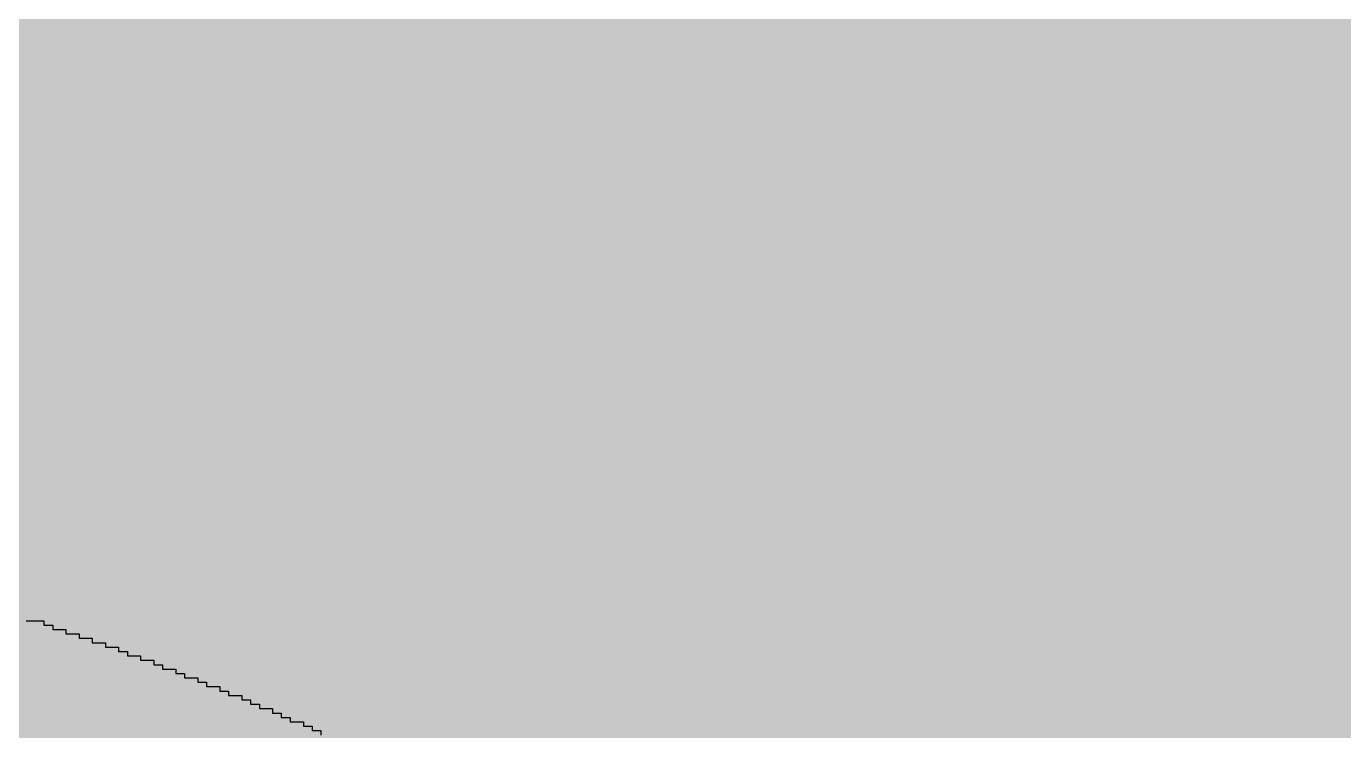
# Model space of a CAD drawing. Header units: inches. Extents: x -0.03 to 9.71, y 0.01 to 4.44.
# Drawn here: x 0.273 to 0.3982, y 0.7908 to 0.8578 of the extents above; entities that cross this region are included whole.
import ezdxf

# ---------------------------------------------------------------- set-up
doc = ezdxf.new("R2010")
doc.units = ezdxf.units.IN
doc.header["$MEASUREMENT"] = 0
for name, color, linetype in [('Bottom Layer', 5, 'Continuous'), ('Bottom Solder', 6, 'Continuous'), ('Drill Drawing', 1, 'Continuous'), ('Layer 1', 16, 'Continuous'), ('Layer 2', 76, 'Continuous'), ('Top Layer', 1, 'Continuous'), ('Top Overlay', 2, 'Continuous'), ('Via Holes', 16, 'Continuous')]:
    doc.layers.add(name, color=color, linetype=linetype)

msp = doc.modelspace()

# ---------------------------------------------------------------- hatches: boundary and pattern name
at = {"layer": 'Bottom Layer'}
h = msp.add_hatch(color=5, dxfattribs=at)
edge = h.paths.add_edge_path()
edge.add_arc((0.36535, 0.8311), 0.02362, 0, 360)
at = {"layer": 'Bottom Solder'}
msp.add_hatch(color=6, dxfattribs=at).paths.add_polyline_path([(0.02514, 0.77), (4.30557, 0.77), (4.30557, 0.97638), (0.02514, 0.97638)])
at = {"layer": 'Layer 1'}
h = msp.add_hatch(color=16, dxfattribs=at)
edge = h.paths.add_edge_path()
edge.add_arc((0.36535, 0.8311), 0.02362, 0, 360)
at = {"layer": 'Layer 2'}
h = msp.add_hatch(color=76, dxfattribs=at)
edge = h.paths.add_edge_path()
edge.add_arc((0.36535, 0.8311), 0.02362, 0, 360)
at = {"layer": 'Top Layer'}
h = msp.add_hatch(color=1, dxfattribs=at)
edge = h.paths.add_edge_path()
edge.add_arc((0.36535, 0.8311), 0.02362, 0, 360)
at = {"layer": 'Via Holes'}
h = msp.add_hatch(color=7, dxfattribs=at)
edge = h.paths.add_edge_path()
edge.add_arc((0.36535, 0.8311), 0.01378, 0, 360)

# ---------------------------------------------------------------- linework, layer by layer
at = {"layer": 'Drill Drawing', "const_width": 0.002}
for points in [[(0.35535, 0.8411), (0.37535, 0.8411)], [(0.35535, 0.8411), (0.36535, 0.8211)], [(0.36535, 0.8211), (0.37535, 0.8411)]]:
    msp.add_lwpolyline(points, dxfattribs=at)
at = {"layer": 'Drill Drawing', "const_width": 0.001}
for points in [[(0.35485, 0.8411, 1), (0.35585, 0.8411, 1)], [(0.35485, 0.8411, 1), (0.35585, 0.8411, 1)], [(0.37485, 0.8411, 1), (0.37585, 0.8411, 1)], [(0.37485, 0.8411, 1), (0.37585, 0.8411, 1)], [(0.36485, 0.8211, 1), (0.36585, 0.8211, 1)], [(0.36485, 0.8211, 1), (0.36585, 0.8211, 1)]]:
    msp.add_lwpolyline(points, format="xyb", close=True, dxfattribs=at)
at = {"layer": 'Top Overlay'}
for p, q in [((0.27297, 0.80126), (0.27464, 0.80126)), ((0.27464, 0.80126), (0.27464, 0.80084)), ((0.27464, 0.80084), (0.27548, 0.80084)), ((0.27548, 0.80084), (0.27548, 0.80043)), ((0.27548, 0.80043), (0.27673, 0.80043)), ((0.27673, 0.80043), (0.27673, 0.80001)), ((0.27673, 0.80001), (0.27799, 0.80001)), ((0.27799, 0.80001), (0.27799, 0.79959)), ((0.27799, 0.79959), (0.27924, 0.79959)), ((0.27924, 0.79959), (0.27924, 0.79917)), ((0.27924, 0.79917), (0.2805, 0.79917)), ((0.2805, 0.79917), (0.2805, 0.79875)), ((0.2805, 0.79875), (0.28175, 0.79875)), ((0.28175, 0.79875), (0.28175, 0.79833)), ((0.28175, 0.79833), (0.28259, 0.79833)), ((0.28259, 0.79833), (0.28259, 0.79792)), ((0.28259, 0.79792), (0.28384, 0.79792)), ((0.28384, 0.79792), (0.28384, 0.7975)), ((0.28384, 0.7975), (0.28509, 0.7975)), ((0.28509, 0.7975), (0.28509, 0.79708)), ((0.28509, 0.79708), (0.28593, 0.79708)), ((0.28593, 0.79708), (0.28593, 0.79666)), ((0.28593, 0.79666), (0.28719, 0.79666)), ((0.28719, 0.79666), (0.28719, 0.79624)), ((0.28719, 0.79624), (0.28802, 0.79624)), ((0.28802, 0.79624), (0.28802, 0.79583)), ((0.28802, 0.79583), (0.28928, 0.79583)), ((0.28928, 0.79583), (0.28928, 0.79541)), ((0.28928, 0.79541), (0.29011, 0.79541)), ((0.29011, 0.79541), (0.29011, 0.79499)), ((0.29011, 0.79499), (0.29137, 0.79499)), ((0.29137, 0.79499), (0.29137, 0.79457)), ((0.29137, 0.79457), (0.29221, 0.79457)), ((0.29221, 0.79457), (0.29221, 0.79415)), ((0.29221, 0.79415), (0.29346, 0.79415)), ((0.29346, 0.79415), (0.29346, 0.79374)), ((0.29346, 0.79374), (0.2943, 0.79374)), ((0.2943, 0.79374), (0.2943, 0.79331)), ((0.2943, 0.79331), (0.29513, 0.79331)), ((0.29513, 0.79331), (0.29513, 0.7929)), ((0.29513, 0.7929), (0.29639, 0.7929)), ((0.29639, 0.7929), (0.29639, 0.79248)), ((0.29639, 0.79248), (0.29722, 0.79248)), ((0.29722, 0.79248), (0.29722, 0.79206)), ((0.29722, 0.79206), (0.29806, 0.79206)), ((0.29806, 0.79206), (0.29806, 0.79165)), ((0.29806, 0.79165), (0.29932, 0.79165)), ((0.29932, 0.79165), (0.29932, 0.79122)), ((0.29932, 0.79122), (0.30015, 0.79122)), ((0.30015, 0.79122), (0.30015, 0.79081)), ((0.30015, 0.79081), (0.30099, 0.79081)), ((0.30099, 0.79081), (0.30099, 0.79039))]:
    msp.add_line(p, q, dxfattribs=at)
for points, const_width in [([(0.33796, 0.83656), (0.33796, 0.95856)], 0.01), ([(0.05843, 0.83656), (0.33796, 0.83656)], 0.01), ([(0.27046, 0.8021), (0.27172, 0.8021)], 0.005), ([(0.27172, 0.80168), (0.27172, 0.8021)], 0.005), ([(0.27172, 0.80168), (0.27297, 0.80168)], 0.005), ([(0.27297, 0.80126), (0.27297, 0.80168)], 0.005), ([(0.27297, 0.80126), (0.27464, 0.80126)], 0.005), ([(0.27464, 0.80084), (0.27464, 0.80126)], 0.005), ([(0.27464, 0.80084), (0.27548, 0.80084)], 0.005), ([(0.27548, 0.80043), (0.27548, 0.80084)], 0.005), ([(0.27548, 0.80043), (0.27673, 0.80043)], 0.005), ([(0.27673, 0.80001), (0.27673, 0.80043)], 0.005), ([(0.27673, 0.80001), (0.27799, 0.80001)], 0.005), ([(0.27799, 0.79959), (0.27799, 0.80001)], 0.005), ([(0.27799, 0.79959), (0.27924, 0.79959)], 0.005), ([(0.27924, 0.79917), (0.27924, 0.79959)], 0.005), ([(0.27924, 0.79917), (0.2805, 0.79917)], 0.005), ([(0.2805, 0.79875), (0.2805, 0.79917)], 0.005), ([(0.2805, 0.79875), (0.28175, 0.79875)], 0.005), ([(0.28175, 0.79833), (0.28175, 0.79875)], 0.005), ([(0.28175, 0.79833), (0.28259, 0.79833)], 0.005), ([(0.28259, 0.79792), (0.28259, 0.79833)], 0.005), ([(0.28259, 0.79792), (0.28384, 0.79792)], 0.005), ([(0.28384, 0.7975), (0.28384, 0.79792)], 0.005), ([(0.28384, 0.7975), (0.28509, 0.7975)], 0.005), ([(0.28509, 0.79708), (0.28509, 0.7975)], 0.005), ([(0.28509, 0.79708), (0.28593, 0.79708)], 0.005), ([(0.28593, 0.79666), (0.28593, 0.79708)], 0.005), ([(0.28593, 0.79666), (0.28719, 0.79666)], 0.005), ([(0.28719, 0.79624), (0.28719, 0.79666)], 0.005), ([(0.28719, 0.79624), (0.28802, 0.79624)], 0.005), ([(0.28802, 0.79583), (0.28802, 0.79624)], 0.005), ([(0.28802, 0.79583), (0.28928, 0.79583)], 0.005), ([(0.28928, 0.79541), (0.28928, 0.79583)], 0.005), ([(0.28928, 0.79541), (0.29011, 0.79541)], 0.005), ([(0.29011, 0.79499), (0.29011, 0.79541)], 0.005), ([(0.29011, 0.79499), (0.29137, 0.79499)], 0.005), ([(0.29137, 0.79457), (0.29137, 0.79499)], 0.005), ([(0.29137, 0.79457), (0.29221, 0.79457)], 0.005), ([(0.29221, 0.79415), (0.29221, 0.79457)], 0.005), ([(0.29221, 0.79415), (0.29346, 0.79415)], 0.005), ([(0.29346, 0.79374), (0.29346, 0.79415)], 0.005), ([(0.29346, 0.79374), (0.2943, 0.79374)], 0.005), ([(0.2943, 0.79331), (0.2943, 0.79374)], 0.005), ([(0.2943, 0.79331), (0.29513, 0.79331)], 0.005), ([(0.29513, 0.7929), (0.29513, 0.79331)], 0.005), ([(0.29513, 0.7929), (0.29639, 0.7929)], 0.005), ([(0.29639, 0.79248), (0.29639, 0.7929)], 0.005), ([(0.29639, 0.79248), (0.29722, 0.79248)], 0.005), ([(0.29722, 0.79206), (0.29722, 0.79248)], 0.005), ([(0.29722, 0.79206), (0.29806, 0.79206)], 0.005), ([(0.29806, 0.79165), (0.29806, 0.79206)], 0.005), ([(0.29806, 0.79165), (0.29932, 0.79165)], 0.005), ([(0.29932, 0.79122), (0.29932, 0.79165)], 0.005), ([(0.29932, 0.79122), (0.30015, 0.79122)], 0.005), ([(0.30015, 0.79081), (0.30015, 0.79122)], 0.005), ([(0.30015, 0.79081), (0.30099, 0.79081)], 0.005), ([(0.30099, 0.79039), (0.30099, 0.79081)], 0.005), ([(0.30099, 0.79039), (0.30182, 0.79039)], 0.005), ([(0.30182, 0.78997), (0.30182, 0.79039)], 0.005), ([(0.30182, 0.78997), (0.30266, 0.78997)], 0.005), ([(0.30266, 0.78956), (0.30266, 0.78997)], 0.005), ([(0.30266, 0.78956), (0.3035, 0.78956)], 0.005), ([(0.3035, 0.78913), (0.3035, 0.78956)], 0.005), ([(0.3035, 0.78913), (0.30475, 0.78913)], 0.005), ([(0.30475, 0.78872), (0.30475, 0.78913)], 0.005), ([(0.30475, 0.78872), (0.30559, 0.78872)], 0.005), ([(0.30559, 0.7883), (0.30559, 0.78872)], 0.005)]:
    msp.add_lwpolyline(points, dxfattribs=dict(at, const_width=const_width))
for points, const_width in [([(0.33546, 0.83656, 1), (0.34046, 0.83656, 1)], 0.005), ([(0.33546, 0.83656, 1), (0.34046, 0.83656, 1)], 0.005), ([(0.27047, 0.8021, 1), (0.27297, 0.8021, 1)], 0.0025), ([(0.27047, 0.8021, 1), (0.27297, 0.8021, 1)], 0.0025), ([(0.27047, 0.80168, 1), (0.27297, 0.80168, 1)], 0.0025), ([(0.27047, 0.80168, 1), (0.27297, 0.80168, 1)], 0.0025), ([(0.27172, 0.80168, 1), (0.27422, 0.80168, 1)], 0.0025), ([(0.27172, 0.80168, 1), (0.27422, 0.80168, 1)], 0.0025), ([(0.27172, 0.80126, 1), (0.27422, 0.80126, 1)], 0.0025), ([(0.27172, 0.80126, 1), (0.27422, 0.80126, 1)], 0.0025), ([(0.27339, 0.80126, 1), (0.27589, 0.80126, 1)], 0.0025), ([(0.27339, 0.80126, 1), (0.27589, 0.80126, 1)], 0.0025), ([(0.27339, 0.80084, 1), (0.27589, 0.80084, 1)], 0.0025), ([(0.27339, 0.80084, 1), (0.27589, 0.80084, 1)], 0.0025), ([(0.27423, 0.80084, 1), (0.27673, 0.80084, 1)], 0.0025), ([(0.27423, 0.80084, 1), (0.27673, 0.80084, 1)], 0.0025), ([(0.27423, 0.80043, 1), (0.27673, 0.80043, 1)], 0.0025), ([(0.27423, 0.80043, 1), (0.27673, 0.80043, 1)], 0.0025), ([(0.27548, 0.80043, 1), (0.27798, 0.80043, 1)], 0.0025), ([(0.27548, 0.80043, 1), (0.27798, 0.80043, 1)], 0.0025), ([(0.27548, 0.80001, 1), (0.27798, 0.80001, 1)], 0.0025), ([(0.27548, 0.80001, 1), (0.27798, 0.80001, 1)], 0.0025), ([(0.27674, 0.80001, 1), (0.27924, 0.80001, 1)], 0.0025), ([(0.27674, 0.80001, 1), (0.27924, 0.80001, 1)], 0.0025), ([(0.27674, 0.79959, 1), (0.27924, 0.79959, 1)], 0.0025), ([(0.27674, 0.79959, 1), (0.27924, 0.79959, 1)], 0.0025), ([(0.27799, 0.79959, 1), (0.28049, 0.79959, 1)], 0.0025), ([(0.27799, 0.79959, 1), (0.28049, 0.79959, 1)], 0.0025), ([(0.27799, 0.79917, 1), (0.28049, 0.79917, 1)], 0.0025), ([(0.27799, 0.79917, 1), (0.28049, 0.79917, 1)], 0.0025), ([(0.27925, 0.79917, 1), (0.28175, 0.79917, 1)], 0.0025), ([(0.27925, 0.79917, 1), (0.28175, 0.79917, 1)], 0.0025), ([(0.27925, 0.79875, 1), (0.28175, 0.79875, 1)], 0.0025), ([(0.27925, 0.79875, 1), (0.28175, 0.79875, 1)], 0.0025), ([(0.2805, 0.79875, 1), (0.283, 0.79875, 1)], 0.0025), ([(0.2805, 0.79875, 1), (0.283, 0.79875, 1)], 0.0025), ([(0.2805, 0.79833, 1), (0.283, 0.79833, 1)], 0.0025), ([(0.2805, 0.79833, 1), (0.283, 0.79833, 1)], 0.0025), ([(0.28134, 0.79833, 1), (0.28384, 0.79833, 1)], 0.0025), ([(0.28134, 0.79833, 1), (0.28384, 0.79833, 1)], 0.0025), ([(0.28134, 0.79792, 1), (0.28384, 0.79792, 1)], 0.0025), ([(0.28134, 0.79792, 1), (0.28384, 0.79792, 1)], 0.0025), ([(0.28259, 0.79792, 1), (0.28509, 0.79792, 1)], 0.0025), ([(0.28259, 0.79792, 1), (0.28509, 0.79792, 1)], 0.0025), ([(0.28259, 0.7975, 1), (0.28509, 0.7975, 1)], 0.0025), ([(0.28259, 0.7975, 1), (0.28509, 0.7975, 1)], 0.0025), ([(0.28384, 0.7975, 1), (0.28634, 0.7975, 1)], 0.0025), ([(0.28384, 0.7975, 1), (0.28634, 0.7975, 1)], 0.0025), ([(0.28384, 0.79708, 1), (0.28634, 0.79708, 1)], 0.0025), ([(0.28384, 0.79708, 1), (0.28634, 0.79708, 1)], 0.0025), ([(0.28468, 0.79708, 1), (0.28718, 0.79708, 1)], 0.0025), ([(0.28468, 0.79708, 1), (0.28718, 0.79708, 1)], 0.0025), ([(0.28468, 0.79666, 1), (0.28718, 0.79666, 1)], 0.0025), ([(0.28468, 0.79666, 1), (0.28718, 0.79666, 1)], 0.0025), ([(0.28594, 0.79666, 1), (0.28844, 0.79666, 1)], 0.0025), ([(0.28594, 0.79666, 1), (0.28844, 0.79666, 1)], 0.0025), ([(0.28594, 0.79624, 1), (0.28844, 0.79624, 1)], 0.0025), ([(0.28594, 0.79624, 1), (0.28844, 0.79624, 1)], 0.0025), ([(0.28677, 0.79624, 1), (0.28927, 0.79624, 1)], 0.0025), ([(0.28677, 0.79624, 1), (0.28927, 0.79624, 1)], 0.0025), ([(0.28677, 0.79583, 1), (0.28927, 0.79583, 1)], 0.0025), ([(0.28677, 0.79583, 1), (0.28927, 0.79583, 1)], 0.0025), ([(0.28803, 0.79583, 1), (0.29053, 0.79583, 1)], 0.0025), ([(0.28803, 0.79583, 1), (0.29053, 0.79583, 1)], 0.0025), ([(0.28803, 0.79541, 1), (0.29053, 0.79541, 1)], 0.0025), ([(0.28803, 0.79541, 1), (0.29053, 0.79541, 1)], 0.0025), ([(0.28886, 0.79541, 1), (0.29136, 0.79541, 1)], 0.0025), ([(0.28886, 0.79541, 1), (0.29136, 0.79541, 1)], 0.0025), ([(0.28886, 0.79499, 1), (0.29136, 0.79499, 1)], 0.0025), ([(0.28886, 0.79499, 1), (0.29136, 0.79499, 1)], 0.0025), ([(0.29012, 0.79499, 1), (0.29262, 0.79499, 1)], 0.0025), ([(0.29012, 0.79499, 1), (0.29262, 0.79499, 1)], 0.0025), ([(0.29012, 0.79457, 1), (0.29262, 0.79457, 1)], 0.0025), ([(0.29012, 0.79457, 1), (0.29262, 0.79457, 1)], 0.0025), ([(0.29096, 0.79457, 1), (0.29346, 0.79457, 1)], 0.0025), ([(0.29096, 0.79457, 1), (0.29346, 0.79457, 1)], 0.0025), ([(0.29096, 0.79415, 1), (0.29346, 0.79415, 1)], 0.0025), ([(0.29096, 0.79415, 1), (0.29346, 0.79415, 1)], 0.0025), ([(0.29221, 0.79415, 1), (0.29471, 0.79415, 1)], 0.0025), ([(0.29221, 0.79415, 1), (0.29471, 0.79415, 1)], 0.0025), ([(0.29221, 0.79374, 1), (0.29471, 0.79374, 1)], 0.0025), ([(0.29221, 0.79374, 1), (0.29471, 0.79374, 1)], 0.0025), ([(0.29305, 0.79374, 1), (0.29555, 0.79374, 1)], 0.0025), ([(0.29305, 0.79374, 1), (0.29555, 0.79374, 1)], 0.0025), ([(0.29305, 0.79331, 1), (0.29555, 0.79331, 1)], 0.0025), ([(0.29305, 0.79331, 1), (0.29555, 0.79331, 1)], 0.0025), ([(0.29388, 0.79331, 1), (0.29638, 0.79331, 1)], 0.0025), ([(0.29388, 0.79331, 1), (0.29638, 0.79331, 1)], 0.0025), ([(0.29388, 0.7929, 1), (0.29638, 0.7929, 1)], 0.0025), ([(0.29388, 0.7929, 1), (0.29638, 0.7929, 1)], 0.0025), ([(0.29514, 0.7929, 1), (0.29764, 0.7929, 1)], 0.0025), ([(0.29514, 0.7929, 1), (0.29764, 0.7929, 1)], 0.0025), ([(0.29514, 0.79248, 1), (0.29764, 0.79248, 1)], 0.0025), ([(0.29514, 0.79248, 1), (0.29764, 0.79248, 1)], 0.0025), ([(0.29597, 0.79248, 1), (0.29847, 0.79248, 1)], 0.0025), ([(0.29597, 0.79248, 1), (0.29847, 0.79248, 1)], 0.0025), ([(0.29597, 0.79206, 1), (0.29847, 0.79206, 1)], 0.0025), ([(0.29597, 0.79206, 1), (0.29847, 0.79206, 1)], 0.0025), ([(0.29681, 0.79206, 1), (0.29931, 0.79206, 1)], 0.0025), ([(0.29681, 0.79206, 1), (0.29931, 0.79206, 1)], 0.0025), ([(0.29681, 0.79165, 1), (0.29931, 0.79165, 1)], 0.0025), ([(0.29681, 0.79165, 1), (0.29931, 0.79165, 1)], 0.0025), ([(0.29807, 0.79165, 1), (0.30057, 0.79165, 1)], 0.0025), ([(0.29807, 0.79165, 1), (0.30057, 0.79165, 1)], 0.0025), ([(0.29807, 0.79122, 1), (0.30057, 0.79122, 1)], 0.0025), ([(0.29807, 0.79122, 1), (0.30057, 0.79122, 1)], 0.0025), ([(0.2989, 0.79122, 1), (0.3014, 0.79122, 1)], 0.0025), ([(0.2989, 0.79122, 1), (0.3014, 0.79122, 1)], 0.0025), ([(0.2989, 0.79081, 1), (0.3014, 0.79081, 1)], 0.0025), ([(0.2989, 0.79081, 1), (0.3014, 0.79081, 1)], 0.0025), ([(0.29974, 0.79081, 1), (0.30224, 0.79081, 1)], 0.0025), ([(0.29974, 0.79081, 1), (0.30224, 0.79081, 1)], 0.0025), ([(0.29974, 0.79039, 1), (0.30224, 0.79039, 1)], 0.0025), ([(0.29974, 0.79039, 1), (0.30224, 0.79039, 1)], 0.0025), ([(0.30057, 0.79039, 1), (0.30307, 0.79039, 1)], 0.0025), ([(0.30057, 0.79039, 1), (0.30307, 0.79039, 1)], 0.0025), ([(0.30057, 0.78997, 1), (0.30307, 0.78997, 1)], 0.0025), ([(0.30057, 0.78997, 1), (0.30307, 0.78997, 1)], 0.0025), ([(0.30141, 0.78997, 1), (0.30391, 0.78997, 1)], 0.0025), ([(0.30141, 0.78997, 1), (0.30391, 0.78997, 1)], 0.0025), ([(0.30141, 0.78956, 1), (0.30391, 0.78956, 1)], 0.0025), ([(0.30141, 0.78956, 1), (0.30391, 0.78956, 1)], 0.0025), ([(0.30225, 0.78956, 1), (0.30475, 0.78956, 1)], 0.0025), ([(0.30225, 0.78956, 1), (0.30475, 0.78956, 1)], 0.0025), ([(0.30225, 0.78913, 1), (0.30475, 0.78913, 1)], 0.0025), ([(0.30225, 0.78913, 1), (0.30475, 0.78913, 1)], 0.0025), ([(0.3035, 0.78913, 1), (0.306, 0.78913, 1)], 0.0025), ([(0.3035, 0.78913, 1), (0.306, 0.78913, 1)], 0.0025), ([(0.3035, 0.78872, 1), (0.306, 0.78872, 1)], 0.0025), ([(0.3035, 0.78872, 1), (0.306, 0.78872, 1)], 0.0025), ([(0.30434, 0.78872, 1), (0.30684, 0.78872, 1)], 0.0025), ([(0.30434, 0.78872, 1), (0.30684, 0.78872, 1)], 0.0025)]:
    msp.add_lwpolyline(points, format="xyb", close=True, dxfattribs=dict(at, const_width=const_width))

doc.saveas('drawing.dxf')
